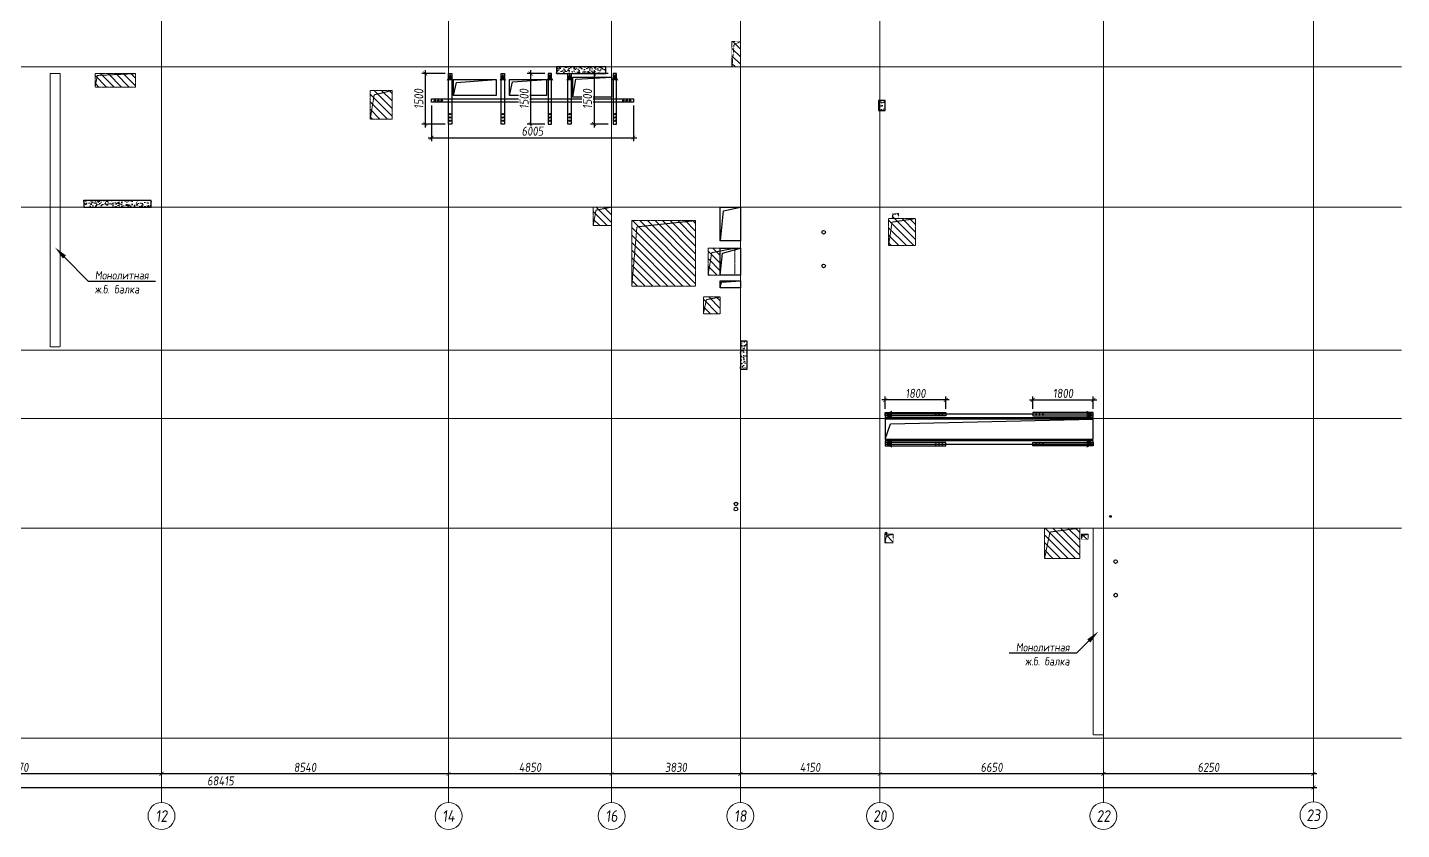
# Model space of a CAD drawing. Header units: millimetres. Extents: x -233751 to 529254, y -907864 to 285890.
# Drawn here: x 359713 to 400588, y -147506 to -123663 of the extents above; entities that cross this region are included whole.
import ezdxf
from ezdxf import colors
from ezdxf.entities.mleader import LeaderData, LeaderLine
from ezdxf.enums import TextEntityAlignment as Align
from ezdxf.math import Vec2, Vec3

# ---------------------------------------------------------------- set-up
doc = ezdxf.new("R2010")
doc.units = ezdxf.units.MM
doc.linetypes.add('ADSK_Штриховая_ш2 п1', pattern=[3, 2, -1])
doc.linetypes.add('осевая', pattern=[2, 1.25, -0.25, 0.25, -0.25])
doc.layers.get('0').update_dxf_attribs({"lineweight": 30})
doc.layers.get('Defpoints').update_dxf_attribs({"lineweight": 0})
doc.layers.add('АР_Закладка сущ.проема', color=7, linetype='Continuous', lineweight=30, true_color=0xc70000)
for name, color, linetype, lineweight in [('АР_Перегородки газоблок_Штрих', 165, 'Continuous', 5), ('КР_БалкиЖБ', 7, 'ADSK_Штриховая_ш2 п1', 5), ('КР_Металл', 3, 'Continuous', 30), ('КР_Новые отверстия', 5, 'Continuous', 30), ('КР_Оси', 7, 'Continuous', 5), ('КР_Размеры усиление', 1, 'Continuous', 5), ('КР_Сущ отверстия', 6, 'Continuous', 15), ('КР_Тонкая', 250, 'Continuous', 0)]:
    doc.layers.add(name, color=color, linetype=linetype, lineweight=lineweight)
doc.styles.add('ISOCPEUR', font='isocpeur.ttf', dxfattribs={"width": 0.85, "oblique": 7})
doc.dimstyles.new('R_100', dxfattribs={"dimtxt": 270, "dimasz": 120, "dimexe": 100, "dimexo": 100, "dimgap": 60, "dimtad": 1, "dimdec": 0, "dimrnd": 5, "dimzin": 0, "dimdsep": 46, "dimtxsty": 'ISOCPEUR', "dimblk": 'ARCHTICK', "dimcen": 0, "dimdle": 100, "dimclrd": 256, "dimclre": 256, "dimclrt": 256, "dimadec": 0, "dimazin": 0, "dimtfac": 2, "dimtdec": 0, "dimtmove": 0, "dimatfit": 3, "dimfxl": 1, "dimtvp": 3, "dimtfill": 1, "dimtolj": 1, "dimtzin": 0, "dimarcsym": 0})
pattern_1 = [(50, (4e-07, -200000), (215.178055, -18.82564), [22.5, -247.5]), (355, (4e-07, -200000), (-41.6254, 225.65764), [18, -198]), (100.451444, (17.93, -200001.57), (173.55265, 206.832), [19.12206, -210.34263]), (46.1842, (4e-07, -199940), (320.1724, -49.65578), [33.75, -371.25]), (96.63564, (26.68, -199944.14), (280.39858, 292.23558), [28.6831, -315.51413]), (351.18416, (4e-07, -199940), (280.39858, 292.23558), [27, -297]), (21, (30, -199955), (179.072116, -120.78567), [22.5, -247.5]), (326, (30, -199955), (72.9946, 217.54501), [18, -198]), (71.451445, (44.92, -199965.07), (252.06671, 96.75935), [19.12206, -210.34263]), (37.5, (4e-07, -200000), (3.647957, 99.868156), [0, -195.6, 0, -201, 0, -198.75]), (7.5, (4e-07, -200000), (78.92086, 118.323514), [0, -114.6, 0, -191.1, 0, -75.75]), (327.5, (-66.9, -200000), (160.146731, -6.766462), [0, -75, 0, -234, 0, -310.5]), (317.5, (-96.9, -200000), (174.95585, 30.031495), [0, -97.5, 0, -155.4, 0, -220.5])]

# ---------------------------------------------------------------- blocks, each defined once
blk = doc.blocks.new('*U1898')
at = {"color": 0, "linetype": 'ByBlock', "lineweight": -2, "ltscale": 10}
blk.add_line((0, 0), (-74924, 0), dxfattribs=at)
blk = doc.blocks.new('*U1899')
at = {"color": 0, "linetype": 'ByBlock', "lineweight": -2, "ltscale": 10}
blk.add_line((0, 0), (-74924, 0), dxfattribs=at)
blk = doc.blocks.new('*U1900')
at = {"color": 0, "linetype": 'ByBlock', "lineweight": -2, "ltscale": 10}
blk.add_line((0, 0), (-74924, 0), dxfattribs=at)
blk = doc.blocks.new('*U1901')
at = {"color": 0, "linetype": 'ByBlock', "lineweight": -2, "ltscale": 10}
blk.add_line((0, 0), (-74924, 0), dxfattribs=at)
blk = doc.blocks.new('*U1902')
at = {"color": 0, "linetype": 'ByBlock', "lineweight": -2, "ltscale": 10}
blk.add_line((0, 0), (-74924, 0), dxfattribs=at)
blk = doc.blocks.new('*U1908')
at = {"color": 0, "linetype": 'ByBlock', "lineweight": -2, "ltscale": 10}
blk.add_line((0, 0), (-74924, 0), dxfattribs=at)
blk = doc.blocks.new('*U1915')
at = {"color": 0, "linetype": 'ByBlock', "lineweight": -2, "ltscale": 10}
blk.add_line((0, 0), (0, -34307), dxfattribs=at)
at = {"color": 0, "linetype": 'Continuous', "lineweight": -2}
blk.add_line((0, -34307), (0, -34407), dxfattribs=at)
blk.add_circle((0, -34807), 400, dxfattribs=at)
at = {"color": 0, "linetype": 'Continuous', "lineweight": -2, "style": 'ISOCPEUR', "oblique": 7, "width": 0.856383}
blk.add_text('12', height=347.4, dxfattribs=at).set_placement((0, -34807), align=Align.MIDDLE_CENTER)
blk = doc.blocks.new('*U1916')
at = {"color": 0, "linetype": 'ByBlock', "lineweight": -2, "ltscale": 10}
blk.add_line((0, 0), (0, -34307), dxfattribs=at)
at = {"color": 0, "linetype": 'Continuous', "lineweight": -2}
blk.add_line((0, -34307), (0, -34407), dxfattribs=at)
blk.add_circle((0, -34807), 400, dxfattribs=at)
at = {"color": 0, "linetype": 'Continuous', "lineweight": -2, "style": 'ISOCPEUR', "oblique": 7, "width": 0.856383}
blk.add_text('14', height=347.4, dxfattribs=at).set_placement((0, -34807), align=Align.MIDDLE_CENTER)
blk = doc.blocks.new('*U1917')
at = {"color": 0, "linetype": 'ByBlock', "lineweight": -2, "ltscale": 10}
blk.add_line((0, 0), (0, -34307), dxfattribs=at)
at = {"color": 0, "linetype": 'Continuous', "lineweight": -2}
blk.add_line((0, -34307), (0, -34407), dxfattribs=at)
blk.add_circle((0, -34807), 400, dxfattribs=at)
at = {"color": 0, "linetype": 'Continuous', "lineweight": -2, "style": 'ISOCPEUR', "oblique": 7, "width": 0.856383}
blk.add_text('16', height=347.4, dxfattribs=at).set_placement((0, -34807), align=Align.MIDDLE_CENTER)
blk = doc.blocks.new('*U1918')
at = {"color": 0, "linetype": 'ByBlock', "lineweight": -2, "ltscale": 10}
blk.add_line((0, 0), (0, -34307), dxfattribs=at)
at = {"color": 0, "linetype": 'Continuous', "lineweight": -2}
blk.add_line((0, -34307), (0, -34407), dxfattribs=at)
blk.add_circle((0, -34807), 400, dxfattribs=at)
at = {"color": 0, "linetype": 'Continuous', "lineweight": -2, "style": 'ISOCPEUR', "oblique": 7, "width": 0.856383}
blk.add_text('18', height=347.4, dxfattribs=at).set_placement((0, -34807), align=Align.MIDDLE_CENTER)
blk = doc.blocks.new('*U1919')
at = {"color": 0, "linetype": 'ByBlock', "lineweight": -2, "ltscale": 10}
blk.add_line((0, 0), (0, -34307), dxfattribs=at)
at = {"color": 0, "linetype": 'Continuous', "lineweight": -2}
blk.add_line((0, -34307), (0, -34407), dxfattribs=at)
blk.add_circle((0, -34807), 400, dxfattribs=at)
at = {"color": 0, "linetype": 'Continuous', "lineweight": -2, "style": 'ISOCPEUR', "oblique": 7, "width": 0.856383}
blk.add_text('20', height=347.4, dxfattribs=at).set_placement((0, -34807), align=Align.MIDDLE_CENTER)
blk = doc.blocks.new('*U1920')
at = {"color": 0, "linetype": 'ByBlock', "lineweight": -2, "ltscale": 10}
blk.add_line((0, 0), (0, -34307), dxfattribs=at)
at = {"color": 0, "linetype": 'Continuous', "lineweight": -2}
blk.add_line((0, -34307), (0, -34407), dxfattribs=at)
blk.add_circle((0, -34807), 400, dxfattribs=at)
at = {"color": 0, "linetype": 'Continuous', "lineweight": -2, "style": 'ISOCPEUR', "oblique": 7, "width": 0.856383}
blk.add_text('22', height=347.4, dxfattribs=at).set_placement((0, -34807), align=Align.MIDDLE_CENTER)
blk = doc.blocks.new('*U1921')
at = {"color": 0, "linetype": 'ByBlock', "lineweight": -2, "ltscale": 10}
blk.add_line((0, 0), (0, -34307), dxfattribs=at)
at = {"color": 0, "linetype": 'Continuous', "lineweight": -2}
blk.add_line((0, -34307), (0, -34407), dxfattribs=at)
blk.add_circle((0, -34807), 400, dxfattribs=at)
at = {"color": 0, "linetype": 'Continuous', "lineweight": -2, "style": 'ISOCPEUR', "oblique": 7, "width": 0.856383}
blk.add_text('23', height=347.4, dxfattribs=at).set_placement((0, -34807), align=Align.MIDDLE_CENTER)
blk = doc.blocks.new('_ArchTick')
at = {"color": 0, "linetype": 'ByBlock', "const_width": 0.15}
blk.add_lwpolyline([(-0.5, -0.5), (0.5, 0.5)], dxfattribs=at)
blk = doc.blocks.new('*D190')
at = {"layer": 'Defpoints', "color": 0, "transparency": 16777216}
for p in [(329555, -146255), (397970, -146255), (397970, -146255)]:
    blk.add_point(p, dxfattribs=at)
at = {"layer": 'КР_Оси', "lineweight": -2, "transparency": 16777216}
blk.add_line((329455, -146255), (398070, -146255), dxfattribs=at)
at = {"layer": 'КР_Оси', "lineweight": -2, "transparency": 16777216, "xscale": 120, "yscale": 120, "zscale": 120, "rotation": 180}
blk.add_blockref('_ArchTick', (329555, -146255), dxfattribs=at)
at = {"layer": 'КР_Оси', "lineweight": -2, "transparency": 16777216, "xscale": 120, "yscale": 120, "zscale": 120}
blk.add_blockref('_ArchTick', (397970, -146255), dxfattribs=at)
at = {"layer": 'КР_Оси', "transparency": 16777216, "insert": (365456, -146060), "char_height": 270, "attachment_point": 5, "style": 'ISOCPEUR', "bg_fill": 3, "box_fill_scale": 1.1, "bg_fill_color": 256, "bg_fill_true_color": 13158600, "bg_fill_transparency": 0}
blk.add_mtext('\\A1;68415', dxfattribs=at)
blk = doc.blocks.new('*D191')
at = {"layer": 'Defpoints', "color": 0, "transparency": 16777216}
for p in [(391720, -145853), (391720, -145853), (397970, -145853)]:
    blk.add_point(p, dxfattribs=at)
at = {"layer": 'КР_Оси', "lineweight": -2, "transparency": 16777216}
blk.add_line((398070, -145853), (391620, -145853), dxfattribs=at)
at = {"layer": 'КР_Оси', "lineweight": -2, "transparency": 16777216, "xscale": 120, "yscale": 120, "zscale": 120, "rotation": 180}
blk.add_blockref('_ArchTick', (391720, -145853), dxfattribs=at)
at = {"layer": 'КР_Оси', "lineweight": -2, "transparency": 16777216, "xscale": 120, "yscale": 120, "zscale": 120}
blk.add_blockref('_ArchTick', (397970, -145853), dxfattribs=at)
at = {"layer": 'КР_Оси', "transparency": 16777216, "insert": (394845, -145658), "char_height": 270, "attachment_point": 5, "style": 'ISOCPEUR', "bg_fill": 3, "box_fill_scale": 1.1, "bg_fill_color": 256, "bg_fill_true_color": 13158600, "bg_fill_transparency": 0}
blk.add_mtext('\\A1;6250', dxfattribs=at)
blk = doc.blocks.new('*D196')
at = {"layer": 'Defpoints', "color": 0, "transparency": 16777216}
for p in [(385070, -145853), (385070, -145853), (391720, -145853)]:
    blk.add_point(p, dxfattribs=at)
at = {"layer": 'КР_Оси', "lineweight": -2, "transparency": 16777216}
blk.add_line((391820, -145853), (384970, -145853), dxfattribs=at)
at = {"layer": 'КР_Оси', "lineweight": -2, "transparency": 16777216, "xscale": 120, "yscale": 120, "zscale": 120, "rotation": 180}
blk.add_blockref('_ArchTick', (385070, -145853), dxfattribs=at)
at = {"layer": 'КР_Оси', "lineweight": -2, "transparency": 16777216, "xscale": 120, "yscale": 120, "zscale": 120}
blk.add_blockref('_ArchTick', (391720, -145853), dxfattribs=at)
at = {"layer": 'КР_Оси', "transparency": 16777216, "insert": (388395, -145658), "char_height": 270, "attachment_point": 5, "style": 'ISOCPEUR', "bg_fill": 3, "box_fill_scale": 1.1, "bg_fill_color": 256, "bg_fill_true_color": 13158600, "bg_fill_transparency": 0}
blk.add_mtext('\\A1;6650', dxfattribs=at)
blk = doc.blocks.new('*D197')
at = {"layer": 'Defpoints', "color": 0, "transparency": 16777216}
for p in [(380920, -145853), (380920, -145853), (385070, -145853)]:
    blk.add_point(p, dxfattribs=at)
at = {"layer": 'КР_Оси', "lineweight": -2, "transparency": 16777216}
blk.add_line((385170, -145853), (380820, -145853), dxfattribs=at)
at = {"layer": 'КР_Оси', "lineweight": -2, "transparency": 16777216, "xscale": 120, "yscale": 120, "zscale": 120, "rotation": 180}
blk.add_blockref('_ArchTick', (380920, -145853), dxfattribs=at)
at = {"layer": 'КР_Оси', "lineweight": -2, "transparency": 16777216, "xscale": 120, "yscale": 120, "zscale": 120}
blk.add_blockref('_ArchTick', (385070, -145853), dxfattribs=at)
at = {"layer": 'КР_Оси', "transparency": 16777216, "insert": (382995, -145658), "char_height": 270, "attachment_point": 5, "style": 'ISOCPEUR', "bg_fill": 3, "box_fill_scale": 1.1, "bg_fill_color": 256, "bg_fill_true_color": 13158600, "bg_fill_transparency": 0}
blk.add_mtext('\\A1;4150', dxfattribs=at)
blk = doc.blocks.new('*D198')
at = {"layer": 'Defpoints', "color": 0, "transparency": 16777216}
for p in [(377090, -145853), (377090, -145853), (380920, -145853)]:
    blk.add_point(p, dxfattribs=at)
at = {"layer": 'КР_Оси', "lineweight": -2, "transparency": 16777216}
blk.add_line((381020, -145853), (376990, -145853), dxfattribs=at)
at = {"layer": 'КР_Оси', "lineweight": -2, "transparency": 16777216, "xscale": 120, "yscale": 120, "zscale": 120, "rotation": 180}
blk.add_blockref('_ArchTick', (377090, -145853), dxfattribs=at)
at = {"layer": 'КР_Оси', "lineweight": -2, "transparency": 16777216, "xscale": 120, "yscale": 120, "zscale": 120}
blk.add_blockref('_ArchTick', (380920, -145853), dxfattribs=at)
at = {"layer": 'КР_Оси', "transparency": 16777216, "insert": (379005, -145658), "char_height": 270, "attachment_point": 5, "style": 'ISOCPEUR', "bg_fill": 3, "box_fill_scale": 1.1, "bg_fill_color": 256, "bg_fill_true_color": 13158600, "bg_fill_transparency": 0}
blk.add_mtext('\\A1;3830', dxfattribs=at)
blk = doc.blocks.new('*D199')
at = {"layer": 'Defpoints', "color": 0, "transparency": 16777216}
for p in [(372240, -145853), (372240, -145853), (377090, -145853)]:
    blk.add_point(p, dxfattribs=at)
at = {"layer": 'КР_Оси', "lineweight": -2, "transparency": 16777216}
blk.add_line((377190, -145853), (372140, -145853), dxfattribs=at)
at = {"layer": 'КР_Оси', "lineweight": -2, "transparency": 16777216, "xscale": 120, "yscale": 120, "zscale": 120, "rotation": 180}
blk.add_blockref('_ArchTick', (372240, -145853), dxfattribs=at)
at = {"layer": 'КР_Оси', "lineweight": -2, "transparency": 16777216, "xscale": 120, "yscale": 120, "zscale": 120}
blk.add_blockref('_ArchTick', (377090, -145853), dxfattribs=at)
at = {"layer": 'КР_Оси', "transparency": 16777216, "insert": (374665, -145658), "char_height": 270, "attachment_point": 5, "style": 'ISOCPEUR', "bg_fill": 3, "box_fill_scale": 1.1, "bg_fill_color": 256, "bg_fill_true_color": 13158600, "bg_fill_transparency": 0}
blk.add_mtext('\\A1;4850', dxfattribs=at)
blk = doc.blocks.new('*D200')
at = {"layer": 'Defpoints', "color": 0, "transparency": 16777216}
for p in [(363700, -145853), (363700, -145853), (372240, -145853)]:
    blk.add_point(p, dxfattribs=at)
at = {"layer": 'КР_Оси', "lineweight": -2, "transparency": 16777216}
blk.add_line((372340, -145853), (363600, -145853), dxfattribs=at)
at = {"layer": 'КР_Оси', "lineweight": -2, "transparency": 16777216, "xscale": 120, "yscale": 120, "zscale": 120, "rotation": 180}
blk.add_blockref('_ArchTick', (363700, -145853), dxfattribs=at)
at = {"layer": 'КР_Оси', "lineweight": -2, "transparency": 16777216, "xscale": 120, "yscale": 120, "zscale": 120}
blk.add_blockref('_ArchTick', (372240, -145853), dxfattribs=at)
at = {"layer": 'КР_Оси', "transparency": 16777216, "insert": (367970, -145658), "char_height": 270, "attachment_point": 5, "style": 'ISOCPEUR', "bg_fill": 3, "box_fill_scale": 1.1, "bg_fill_color": 256, "bg_fill_true_color": 13158600, "bg_fill_transparency": 0}
blk.add_mtext('\\A1;8540', dxfattribs=at)
blk = doc.blocks.new('*D201')
at = {"layer": 'Defpoints', "color": 0, "transparency": 16777216}
for p in [(355130, -145853), (355130, -145853), (363700, -145853)]:
    blk.add_point(p, dxfattribs=at)
at = {"layer": 'КР_Оси', "lineweight": -2, "transparency": 16777216}
blk.add_line((363800, -145853), (355030, -145853), dxfattribs=at)
at = {"layer": 'КР_Оси', "lineweight": -2, "transparency": 16777216, "xscale": 120, "yscale": 120, "zscale": 120, "rotation": 180}
blk.add_blockref('_ArchTick', (355130, -145853), dxfattribs=at)
at = {"layer": 'КР_Оси', "lineweight": -2, "transparency": 16777216, "xscale": 120, "yscale": 120, "zscale": 120}
blk.add_blockref('_ArchTick', (363700, -145853), dxfattribs=at)
at = {"layer": 'КР_Оси', "transparency": 16777216, "insert": (359415, -145658), "char_height": 270, "attachment_point": 5, "style": 'ISOCPEUR', "bg_fill": 3, "box_fill_scale": 1.1, "bg_fill_color": 256, "bg_fill_true_color": 13158600, "bg_fill_transparency": 0}
blk.add_mtext('\\A1;8570', dxfattribs=at)
blk = doc.blocks.new('*D235')
at = {"layer": 'Defpoints', "color": 0, "transparency": 16777216}
for p in [(372235, -125034), (371548, -126535), (372235, -126535)]:
    blk.add_point(p, dxfattribs=at)
at = {"layer": 'КР_Размеры усиление', "color": 3, "lineweight": -2, "transparency": 16777216}
for p, q in [((372135, -125034), (371448, -125034)), ((371548, -124934), (371548, -126635)), ((372135, -126535), (371448, -126535))]:
    blk.add_line(p, q, dxfattribs=at)
at = {"layer": 'КР_Размеры усиление', "color": 3, "lineweight": -2, "transparency": 16777216, "xscale": 120, "yscale": 120, "zscale": 120}
for p, rotation in [((371548, -125034), 90), ((371548, -126535), 270)]:
    blk.add_blockref('_ArchTick', p, dxfattribs=dict(at, rotation=rotation))
at = {"layer": 'КР_Размеры усиление', "color": 3, "transparency": 16777216, "insert": (371353, -125785), "char_height": 270, "attachment_point": 5, "rotation": 90, "style": 'ISOCPEUR', "bg_fill": 3, "box_fill_scale": 1.1, "bg_fill_color": 256, "bg_fill_true_color": 13158600, "bg_fill_transparency": 0}
blk.add_mtext('\\A1;1500', dxfattribs=at)
blk = doc.blocks.new('*D236')
at = {"layer": 'Defpoints', "color": 0, "transparency": 16777216}
for p in [(375205, -125034), (374681, -126535), (375205, -126535)]:
    blk.add_point(p, dxfattribs=at)
at = {"layer": 'КР_Размеры усиление', "color": 3, "lineweight": -2, "transparency": 16777216}
for p, q in [((375105, -125034), (374581, -125034)), ((374681, -124934), (374681, -126635)), ((375105, -126535), (374581, -126535))]:
    blk.add_line(p, q, dxfattribs=at)
at = {"layer": 'КР_Размеры усиление', "color": 3, "lineweight": -2, "transparency": 16777216, "xscale": 120, "yscale": 120, "zscale": 120}
for p, rotation in [((374681, -125034), 90), ((374681, -126535), 270)]:
    blk.add_blockref('_ArchTick', p, dxfattribs=dict(at, rotation=rotation))
at = {"layer": 'КР_Размеры усиление', "color": 3, "transparency": 16777216, "insert": (374486, -125785), "char_height": 270, "attachment_point": 5, "rotation": 90, "style": 'ISOCPEUR', "bg_fill": 3, "box_fill_scale": 1.1, "bg_fill_color": 256, "bg_fill_true_color": 13158600, "bg_fill_transparency": 0}
blk.add_mtext('\\A1;1500', dxfattribs=at)
blk = doc.blocks.new('*D237')
at = {"layer": 'Defpoints', "color": 0, "transparency": 16777216}
for p in [(377090, -125034), (376566, -126535), (377090, -126535)]:
    blk.add_point(p, dxfattribs=at)
at = {"layer": 'КР_Размеры усиление', "color": 3, "lineweight": -2, "transparency": 16777216}
for p, q in [((376990, -125034), (376466, -125034)), ((376566, -124934), (376566, -126635)), ((376990, -126535), (376466, -126535))]:
    blk.add_line(p, q, dxfattribs=at)
at = {"layer": 'КР_Размеры усиление', "color": 3, "lineweight": -2, "transparency": 16777216, "xscale": 120, "yscale": 120, "zscale": 120}
for p, rotation in [((376566, -125034), 90), ((376566, -126535), 270)]:
    blk.add_blockref('_ArchTick', p, dxfattribs=dict(at, rotation=rotation))
at = {"layer": 'КР_Размеры усиление', "color": 3, "transparency": 16777216, "insert": (376371, -125785), "char_height": 270, "attachment_point": 5, "rotation": 90, "style": 'ISOCPEUR', "bg_fill": 3, "box_fill_scale": 1.1, "bg_fill_color": 256, "bg_fill_true_color": 13158600, "bg_fill_transparency": 0}
blk.add_mtext('\\A1;1500', dxfattribs=at)
blk = doc.blocks.new('*D240')
at = {"layer": 'Defpoints', "color": 0, "transparency": 16777216}
for p in [(385230, -134735), (385230, -135104), (387031, -135104)]:
    blk.add_point(p, dxfattribs=at)
at = {"layer": 'КР_Размеры усиление', "color": 3, "lineweight": -2, "transparency": 16777216}
for p, q in [((387131, -134735), (385130, -134735)), ((385230, -135004), (385230, -134635)), ((387031, -135004), (387031, -134635))]:
    blk.add_line(p, q, dxfattribs=at)
at = {"layer": 'КР_Размеры усиление', "color": 3, "lineweight": -2, "transparency": 16777216, "xscale": 120, "yscale": 120, "zscale": 120, "rotation": 180}
blk.add_blockref('_ArchTick', (385230, -134735), dxfattribs=at)
at = {"layer": 'КР_Размеры усиление', "color": 3, "lineweight": -2, "transparency": 16777216, "xscale": 120, "yscale": 120, "zscale": 120}
blk.add_blockref('_ArchTick', (387031, -134735), dxfattribs=at)
at = {"layer": 'КР_Размеры усиление', "color": 3, "transparency": 16777216, "insert": (386130, -134540), "char_height": 270, "attachment_point": 5, "style": 'ISOCPEUR', "bg_fill": 3, "box_fill_scale": 1.1, "bg_fill_color": 256, "bg_fill_true_color": 13158600, "bg_fill_transparency": 0}
blk.add_mtext('\\A1;1800', dxfattribs=at)
blk = doc.blocks.new('*D241')
at = {"layer": 'Defpoints', "color": 0, "transparency": 16777216}
for p in [(391420, -134735), (389619, -135104), (391420, -135104)]:
    blk.add_point(p, dxfattribs=at)
at = {"layer": 'КР_Размеры усиление', "color": 3, "lineweight": -2, "transparency": 16777216}
for p, q in [((389519, -134735), (391520, -134735)), ((389619, -135004), (389619, -134635)), ((391420, -135004), (391420, -134635))]:
    blk.add_line(p, q, dxfattribs=at)
at = {"layer": 'КР_Размеры усиление', "color": 3, "lineweight": -2, "transparency": 16777216, "xscale": 120, "yscale": 120, "zscale": 120, "rotation": 180}
blk.add_blockref('_ArchTick', (389619, -134735), dxfattribs=at)
at = {"layer": 'КР_Размеры усиление', "color": 3, "lineweight": -2, "transparency": 16777216, "xscale": 120, "yscale": 120, "zscale": 120}
blk.add_blockref('_ArchTick', (391420, -134735), dxfattribs=at)
at = {"layer": 'КР_Размеры усиление', "color": 3, "transparency": 16777216, "insert": (390519, -134540), "char_height": 270, "attachment_point": 5, "style": 'ISOCPEUR', "bg_fill": 3, "box_fill_scale": 1.1, "bg_fill_color": 256, "bg_fill_true_color": 13158600, "bg_fill_transparency": 0}
blk.add_mtext('\\A1;1800', dxfattribs=at)
blk = doc.blocks.new('*D276')
at = {"layer": 'Defpoints', "color": 0, "transparency": 16777216}
for p in [(371735, -125885), (377740, -125885), (377740, -126940)]:
    blk.add_point(p, dxfattribs=at)
at = {"layer": 'КР_Размеры усиление', "color": 1, "lineweight": -2, "transparency": 16777216}
for p, q in [((371735, -125985), (371735, -127040)), ((377740, -125985), (377740, -127040)), ((371635, -126940), (377840, -126940))]:
    blk.add_line(p, q, dxfattribs=at)
at = {"layer": 'КР_Размеры усиление', "color": 1, "lineweight": -2, "transparency": 16777216, "xscale": 120, "yscale": 120, "zscale": 120, "rotation": 180}
blk.add_blockref('_ArchTick', (371735, -126940), dxfattribs=at)
at = {"layer": 'КР_Размеры усиление', "color": 1, "lineweight": -2, "transparency": 16777216, "xscale": 120, "yscale": 120, "zscale": 120}
blk.add_blockref('_ArchTick', (377740, -126940), dxfattribs=at)
at = {"layer": 'КР_Размеры усиление', "color": 1, "transparency": 16777216, "insert": (374737, -126745), "char_height": 270, "attachment_point": 5, "style": 'ISOCPEUR', "bg_fill": 3, "box_fill_scale": 1.1, "bg_fill_color": 256, "bg_fill_true_color": 13158600, "bg_fill_transparency": 0}
blk.add_mtext('\\A1;6005', dxfattribs=at)

msp = doc.modelspace()

# ---------------------------------------------------------------- hatches: boundary and pattern name
at = {"layer": 'АР_Перегородки газоблок_Штрих', "ltscale": 100}
h = msp.add_hatch(dxfattribs=at)
h.set_pattern_fill('AR-CONC', color=256, scale=30)
h.set_pattern_definition(pattern_1)
h.paths.add_polyline_path([(375450.2, -124834.3), (375450.2, -125034.3), (376920, -125034.3), (376920, -124834.3)])
h = msp.add_hatch(dxfattribs=at)
h.set_pattern_fill('AR-CONC', color=256, scale=30)
h.set_pattern_definition(pattern_1)
h.paths.add_polyline_path([(385029.6, -125834.8), (385029.6, -126134.6), (385229.6, -126134.6), (385229.6, -125834.8)])
h = msp.add_hatch(dxfattribs=at)
h.set_pattern_fill('AR-CONC', color=256, scale=30)
h.set_pattern_definition(pattern_1)
h.paths.add_polyline_path([(361391.6, -128804.3), (361391.6, -129004.3), (363391.6, -129004.3), (363391.6, -128804.3)])
h = msp.add_hatch(dxfattribs=at)
h.set_pattern_fill('AR-CONC', color=256, scale=30)
h.set_pattern_definition(pattern_1)
h.paths.add_polyline_path([(380919.6, -132989.3), (380919.6, -133819.3), (381119.6, -133819.3), (381119.6, -132989.3)])
at = {"layer": 'КР_Металл', "lineweight": 5}
h = msp.add_hatch(color=6, dxfattribs=at)
h.dxf.hatch_style = 1
h.paths.add_polyline_path([(372284.6, -125034.3), (372384.6, -125234.3), (372184.6, -125234.3)])
h = msp.add_hatch(color=6, dxfattribs=at)
h.dxf.hatch_style = 1
h.paths.add_polyline_path([(373854.6, -125034.3), (373954.6, -125234.3), (373754.6, -125234.3)])
h = msp.add_hatch(color=6, dxfattribs=at)
h.dxf.hatch_style = 1
h.paths.add_polyline_path([(375254.6, -125034.3), (375354.6, -125234.3), (375154.6, -125234.3)])
h = msp.add_hatch(color=6, dxfattribs=at)
h.dxf.hatch_style = 1
h.paths.add_polyline_path([(375839.6, -125034.3), (375939.6, -125234.3), (375739.6, -125234.3)])
h = msp.add_hatch(color=6, dxfattribs=at)
h.dxf.hatch_style = 1
h.paths.add_polyline_path([(377189.6, -125034.3), (377289.6, -125234.3), (377089.6, -125234.3)])
h = msp.add_hatch(color=6, dxfattribs=at)
h.dxf.hatch_style = 1
h.paths.add_polyline_path([(385229.6, -135154.3), (385429.6, -135054.3), (385429.6, -135254.3)])
h = msp.add_hatch(color=6, dxfattribs=at)
h.dxf.hatch_style = 1
h.paths.add_polyline_path([(385229.6, -135204.3), (385429.6, -135104.3), (385429.6, -135304.3)])
h = msp.add_hatch(color=6, dxfattribs=at)
h.dxf.hatch_style = 1
h.paths.add_polyline_path([(391419.6, -135154.3), (391219.6, -135054.3), (391219.6, -135254.3)])
h = msp.add_hatch(color=6, dxfattribs=at)
h.dxf.hatch_style = 1
h.paths.add_polyline_path([(391419.6, -135204.3), (391219.6, -135104.3), (391219.6, -135304.3)])
h = msp.add_hatch(color=6, dxfattribs=at)
h.dxf.hatch_style = 1
h.paths.add_polyline_path([(385229.6, -136004.3), (385429.6, -135904.3), (385429.6, -136104.3)])
h = msp.add_hatch(color=6, dxfattribs=at)
h.dxf.hatch_style = 1
h.paths.add_polyline_path([(385229.6, -136054.3), (385429.6, -135954.3), (385429.6, -136154.3)])
h = msp.add_hatch(color=6, dxfattribs=at)
h.dxf.hatch_style = 1
h.paths.add_polyline_path([(391419.6, -136004.3), (391219.6, -135904.3), (391219.6, -136104.3)])
h = msp.add_hatch(color=6, dxfattribs=at)
h.dxf.hatch_style = 1
h.paths.add_polyline_path([(391419.6, -136054.3), (391219.6, -135954.3), (391219.6, -136154.3)])
at = {"layer": 'КР_Сущ отверстия'}
h = msp.add_hatch(dxfattribs=at)
h.set_pattern_fill('ANSI31', scale=50, angle=90, style=0)
h.paths.add_polyline_path([(380919.6, -124084.3), (380669.6, -124084.3), (380669.6, -124834.3), (380919.6, -124834.3)])
h = msp.add_hatch(dxfattribs=at)
h.set_pattern_fill('ANSI31', scale=50, angle=90, style=0)
h.paths.add_polyline_path([(362924.6, -125434.3), (362924.6, -125034.3), (361724.6, -125034.3), (361724.6, -125434.3)])
h = msp.add_hatch(dxfattribs=at)
h.set_pattern_fill('ANSI31', scale=50, angle=90, style=0)
h.paths.add_polyline_path([(370559.6, -125534.3), (369909.6, -125534.3), (369909.6, -126384.3), (370559.6, -126384.3)])
h = msp.add_hatch(dxfattribs=at)
h.set_pattern_fill('ANSI31', scale=50, angle=90, style=0)
h.paths.add_polyline_path([(377089.6, -129004.3), (376539.6, -129004.3), (376539.6, -129554.3), (377089.6, -129554.3)])
h = msp.add_hatch(dxfattribs=at)
h.set_pattern_fill('ANSI31', scale=50, angle=90, style=0)
h.paths.add_polyline_path([(377689.6, -129404.3), (377689.6, -131354.3), (379589.6, -131354.3), (379589.6, -129404.3)])
h = msp.add_hatch(dxfattribs=at)
h.set_pattern_fill('ANSI31', scale=50, angle=90, style=0)
h.paths.add_polyline_path([(385329.6, -130144.3), (386129.6, -130144.3), (386129.6, -129344.3), (385329.6, -129344.3)])
h = msp.add_hatch(dxfattribs=at)
h.set_pattern_fill('ANSI31', scale=50, angle=90, style=0)
h.paths.add_polyline_path([(385634.6, -129194.3), (385434.6, -129194.3), (385434.6, -129344.3), (385634.6, -129344.3)])
h = msp.add_hatch(dxfattribs=at)
h.set_pattern_fill('ANSI31', scale=50, angle=90)
h.paths.add_polyline_path([(380319.5, -130224.3), (379959.6, -130224.3), (379959.6, -131024.3), (380319.5, -131024.3)])
h = msp.add_hatch(dxfattribs=at)
h.set_pattern_fill('ANSI31', scale=50, angle=90)
h.paths.add_polyline_path([(380319.5, -130224.3), (379959.6, -130224.3), (379959.6, -131024.3), (380069.1, -130356.1), (380319.5, -130308.3)])
h.paths.add_polyline_path([(380319.5, -130308.3), (380069.1, -130356.1), (379959.6, -131024.3), (380319.5, -131024.3)], flags=17)
h = msp.add_hatch(dxfattribs=at)
h.set_pattern_fill('ANSI31', scale=50, angle=90, style=0)
h.paths.add_polyline_path([(379819.6, -132174.3), (380319.6, -132174.3), (380319.6, -131674.3), (379819.6, -131674.3)])
h = msp.add_hatch(dxfattribs=at)
h.set_pattern_fill('ANSI31', scale=50, angle=90, style=0)
h.paths.add_polyline_path([(391019.6, -139444.3), (391019.6, -138544.3), (389969.6, -138544.3), (389969.6, -139444.3)])
h = msp.add_hatch(dxfattribs=at)
h.set_pattern_fill('ANSI31', scale=50, angle=90, style=0)
h.paths.add_polyline_path([(385469.6, -138729.3), (385219.6, -138729.3), (385219.6, -138979.3), (385469.6, -138979.3)])
h = msp.add_hatch(dxfattribs=at)
h.set_pattern_fill('ANSI31', scale=50, angle=90, style=0)
h.paths.add_polyline_path([(391264.6, -138729.3), (391064.6, -138729.3), (391064.6, -138879.3), (391264.6, -138879.3)])

# ---------------------------------------------------------------- linework, layer by layer
at = {"layer": 'АР_Закладка сущ.проема', "ltscale": 100}
for points in [[(376920, -124834.3), (375450.2, -124834.3), (375450.2, -125034.3), (376920, -125034.3)], [(385229.6, -125834.8), (385029.6, -125834.8), (385029.6, -126134.6), (385229.6, -126134.6)], [(363391.6, -128804.3), (361391.6, -128804.3), (361391.6, -129004.3), (363391.6, -129004.3)], [(381119.6, -132989.3), (380919.6, -132989.3), (380919.6, -133819.3), (381119.6, -133819.3)]]:
    msp.add_lwpolyline(points, close=True, dxfattribs=at)
at = {"layer": 'КР_БалкиЖБ', "ltscale": 2}
for points in [[(360384.6, -133154.3), (360384.6, -125034.3), (360684.6, -125034.3), (360684.6, -133154.3)], [(391419.6, -144694.3), (391419.6, -138544.3), (391719.6, -138544.3), (391719.6, -144694.3)]]:
    msp.add_lwpolyline(points, close=True, dxfattribs=at)
at = {"layer": 'КР_Металл'}
for points in [[(372234.6, -125034.3), (372334.6, -125034.3), (372334.6, -126535.2), (372234.6, -126535.2)], [(373804.6, -125034.3), (373904.6, -125034.3), (373904.6, -126535.2), (373804.6, -126535.2)], [(375304.6, -125034.3), (375204.6, -125034.3), (375204.6, -126535.2), (375304.6, -126535.2)], [(375789.6, -125034.3), (375889.6, -125034.3), (375889.6, -126535.2), (375789.6, -126535.2)], [(377239.6, -125034.3), (377139.6, -125034.3), (377139.6, -126535.2), (377239.6, -126535.2)], [(387030.5, -135104.3), (387030.5, -135204.3), (385229.6, -135204.3), (385229.6, -135104.3)], [(389618.7, -135104.3), (389618.7, -135204.3), (391419.6, -135204.3), (391419.6, -135104.3)], [(387030.5, -136104.3), (387030.5, -136004.3), (385229.6, -136004.3), (385229.6, -136104.3)], [(389618.7, -136104.3), (389618.7, -136004.3), (391419.6, -136004.3), (391419.6, -136104.3)]]:
    msp.add_lwpolyline(points, close=True, dxfattribs=at)
at = {"layer": 'КР_Металл', "color": 1}
for points in [[(377739.6, -125784.9), (377739.6, -125884.9), (371734.6, -125884.9), (371734.6, -125784.9)], [(385229.6, -135154.3), (385229.6, -135254.3), (391419.6, -135254.3), (391419.6, -135154.3)], [(385229.6, -135954.3), (385229.6, -136054.3), (391419.6, -136054.3), (391419.6, -135954.3)]]:
    msp.add_lwpolyline(points, close=True, dxfattribs=at)
for centre in [(371834.6, -125834.9), (371934.6, -125834.9), (372034.6, -125834.9), (377439.6, -125834.9), (377539.6, -125834.9), (377639.6, -125834.9)]:
    msp.add_circle(centre, 20, dxfattribs=at)
at = {"layer": 'КР_Металл'}
for centre in [(372284.6, -126235.2), (373854.6, -126235.2), (375254.6, -126235.2), (375839.6, -126235.2), (377189.6, -126235.2), (372284.6, -126335.2), (372284.6, -126435.2), (373854.6, -126335.2), (373854.6, -126435.2), (375254.6, -126335.2), (375254.6, -126435.2), (375839.6, -126335.2), (375839.6, -126435.2), (377189.6, -126335.2), (377189.6, -126435.2), (386730.5, -135154.3), (386830.5, -135154.3), (386930.5, -135154.3), (389718.7, -135154.3), (389818.7, -135154.3), (389918.7, -135154.3), (386730.5, -136054.3), (386830.5, -136054.3), (386930.5, -136054.3), (389718.7, -136054.3), (389818.7, -136054.3), (389918.7, -136054.3)]:
    msp.add_circle(centre, 20, dxfattribs=at)
at = {"layer": 'КР_Новые отверстия'}
for points in [[(372384.6, -125209.9), (373654.6, -125209.9), (373654.6, -125684.9), (372384.6, -125684.9)], [(374054.6, -125209.9), (375154.6, -125209.9), (375154.6, -125684.9), (374054.6, -125684.9)], [(375939.6, -125134.9), (377089.6, -125134.9), (377089.6, -125734.9), (375939.6, -125734.9)], [(380319.5, -129004.3), (380919.6, -129004.3), (380919.6, -130004.3), (380319.5, -130004.3)], [(380319.5, -130224.3), (380919.6, -130224.3), (380919.6, -131024.3), (380319.5, -131024.3)], [(380319.5, -131196.5), (380919.6, -131196.5), (380919.6, -131398.1), (380319.5, -131398.1)], [(385229.6, -135904.3), (391419.6, -135904.3), (391419.6, -135304.3), (385229.6, -135304.3)]]:
    msp.add_lwpolyline(points, close=True, dxfattribs=at)
for points in [[(372384.6, -125684.9), (372470.9, -125295.5), (373654.6, -125209.9)], [(374054.6, -125684.9), (374138.7, -125280.4), (375154.6, -125209.9)], [(375939.6, -125734.9), (376024.9, -125203.4), (377089.6, -125134.9)], [(380325, -130004.3), (380416.2, -129111.5), (380919.6, -129004.3)], [(380319.5, -131024.3), (380384.1, -130375.1), (380919.6, -130224.3)], [(380319.5, -131398.1), (380359.9, -131234.5), (380919.6, -131196.5)], [(385229.6, -135904.3), (385388.4, -135447.2), (391419.6, -135304.3)]]:
    msp.add_lwpolyline(points, dxfattribs=at)
for centre, radius in [((383397.5, -129749.2), 55), ((383397.5, -130749.2), 55), ((380789.1, -137980.2), 55), ((380790.1, -137828.5), 55), ((391928, -138199), 25), ((385250.9, -138693.6), 25), ((392084.3, -139539.3), 55), ((392084.3, -140539.3), 55)]:
    msp.add_circle(centre, radius, dxfattribs=at)
at = {"layer": 'КР_Сущ отверстия', "linetype": 'ADSK_Штриховая_ш2 п1', "ltscale": 0.3}
for points in [[(380919.6, -124834.3), (380669.6, -124834.3), (380669.6, -124084.3), (380919.6, -124084.3)], [(385434.6, -129194.3), (385634.6, -129194.3), (385634.6, -129344.3), (385434.6, -129344.3)], [(385219.6, -138729.3), (385469.6, -138729.3), (385469.6, -138979.3), (385219.6, -138979.3)], [(391064.6, -138729.3), (391264.6, -138729.3), (391264.6, -138879.3), (391064.6, -138879.3)]]:
    msp.add_lwpolyline(points, close=True, dxfattribs=at)
for points in [[(380669.6, -124834.3), (380732.7, -124167.6), (380919.6, -124084.3)], [(385434.6, -129344.3), (385467.2, -129218.2), (385634.6, -129194.3)], [(385219.6, -138979.3), (385265.8, -138774.8), (385469.6, -138729.3)], [(391064.6, -138879.3), (391095.9, -138768.1), (391264.6, -138729.3)]]:
    msp.add_lwpolyline(points, dxfattribs=at)
at = {"layer": 'КР_Сущ отверстия', "linetype": 'ADSK_Штриховая_ш2 п1'}
for points in [[(361724.6, -125034.3), (362924.6, -125034.3), (362924.6, -125434.3), (361724.6, -125434.3)], [(369909.6, -125534.3), (370559.6, -125534.3), (370559.6, -126384.3), (369909.6, -126384.3)], [(377089.6, -129004.3), (376539.6, -129004.3), (376539.6, -129554.3), (377089.6, -129554.3)], [(377689.6, -129404.3), (379589.6, -129404.3), (379589.6, -131354.3), (377689.6, -131354.3)], [(385329.6, -129344.3), (386129.6, -129344.3), (386129.6, -130144.3), (385329.6, -130144.3)], [(379959.6, -130224.3), (380759.6, -130224.3), (380759.6, -131024.3), (379959.6, -131024.3)], [(379819.6, -131674.3), (380319.6, -131674.3), (380319.6, -132174.3), (379819.6, -132174.3)], [(391019.6, -138544.3), (389969.6, -138544.3), (389969.6, -139444.3), (391019.6, -139444.3)]]:
    msp.add_lwpolyline(points, close=True, dxfattribs=at)
for points in [[(361724.6, -125434.3), (361791.2, -125089.1), (362924.6, -125034.3)], [(369909.6, -126384.3), (370026, -125665.7), (370559.6, -125534.3)], [(376539.6, -129554.3), (376624.8, -129092.5), (377089.6, -129004.3)], [(377689.6, -131354.3), (377842, -129589.7), (379589.6, -129404.3)], [(385329.6, -130144.3), (385432.2, -129449.4), (386129.6, -129344.3)], [(379959.6, -131024.3), (380069.1, -130356.1), (380759.6, -130224.3)], [(379819.6, -132174.3), (379910.1, -131755.7), (380319.6, -131674.3)], [(389969.6, -139444.3), (390130.9, -138663.4), (391019.6, -138544.3)]]:
    msp.add_lwpolyline(points, dxfattribs=at)

# ---------------------------------------------------------------- block references
at = {"layer": 'КР_Оси', "linetype": 'осевая'}
for name, p in [('*U1915', (363699.6, -112298.1)), ('*U1916', (372239.6, -112298.1)), ('*U1917', (377089.6, -112298.1)), ('*U1918', (380919.6, -112298.1)), ('*U1919', (385069.6, -112298.1)), ('*U1920', (391719.6, -112298.1)), ('*U1921', (397969.6, -112273.1)), ('*U1902', (400588, -124834.3)), ('*U1901', (400588, -129004.3)), ('*U1900', (400588, -133254.3)), ('*U1899', (400588, -135284.3)), ('*U1898', (400588, -138544.3)), ('*U1908', (400588, -144794.3))]:
    msp.add_blockref(name, p, dxfattribs=at)

# ---------------------------------------------------------------- leaders
at = {"layer": 'КР_Тонкая'}
ml = msp.add_multileader_mtext('Standard', dxfattribs=at)
ml.set_content('Монолитная\\Pж.б. балка', color=256, style='ISOCPEUR')
ml.set_leader_properties()
ml.build(insert=Vec2(0, 0))
ml.multileader.update_dxf_attribs({"has_dogleg": 0, "text_left_attachment_type": 6, "text_right_attachment_type": 6, "arrow_head_size": 400, "scale": 100})
ctx = ml.context
ctx.base_point, ctx.scale, ctx.char_height, ctx.arrow_head_size, ctx.landing_gap_size, ctx.plane_origin = Vec3(361518.9, -131204.6), 100, 250, 400, 200, Vec3(360534.6, -130203.3)
ctx.left_attachment, ctx.right_attachment = 6, 6
notes = []
notes.append((ctx, [(0, (1, 1, 0), (360718.9, -131204.6), (1, 0), 800, [(0, [(360534.6, -130203.3)], 0, [])])]))
ctx.mtext.insert, ctx.mtext.flow_direction = Vec3(361718.9, -130904.6), 5
at = {"layer": 'КР_Тонкая', "lineweight": 5}
ml = msp.add_multileader_mtext('Standard', dxfattribs=at)
ml.set_content('Монолитная\\Pж.б. балка', color=256, style='ISOCPEUR')
ml.set_leader_properties()
ml.build(insert=Vec2(0, 0))
ml.multileader.update_dxf_attribs({"has_dogleg": 0, "text_left_attachment_type": 6, "text_right_attachment_type": 6, "arrow_head_size": 400, "scale": 100})
ctx = ml.context
ctx.base_point, ctx.scale, ctx.char_height, ctx.arrow_head_size, ctx.landing_gap_size, ctx.plane_origin = Vec3(388934.5, -142263.5), 100, 250, 400, 200, Vec3(391569.6, -141619.3)
ctx.left_attachment, ctx.right_attachment, ctx.text_align_type = 6, 6, 2
notes.append((ctx, [(1, (1, 1, 0), (391716.5, -142263.5), (-1, 0), 800, [(0, [(391569.6, -141619.3)], 0, [])])]))
ctx.mtext.insert, ctx.mtext.alignment, ctx.mtext.flow_direction = Vec3(390716.5, -141963.5), 3, 5
for ctx, leaders in notes:
    for number, flags, end, landing, length, lines in leaders:
        leader = LeaderData()
        leader.index, (leader.has_last_leader_line, leader.has_dogleg_vector, leader.attachment_direction) = number, flags
        leader.last_leader_point, leader.dogleg_vector, leader.dogleg_length = Vec3(end), Vec3(landing), length
        for number, points, colour, breaks in lines:
            line = LeaderLine()
            line.index, line.vertices, line.color, line.breaks = number, Vec3.list(points), colors.encode_raw_color(colour), breaks
            leader.lines.append(line)
        ctx.leaders.append(leader)

# ---------------------------------------------------------------- next in the draw order: dimensions: what is measured, and where the dimension line sits
at = {"layer": 'КР_Оси'}
dim = msp.add_linear_dim(base=(397969.6, -146255), p1=(329554.6, -146255), p2=(397969.6, -146255), dimstyle='R_100', override={"dimpost": '\\X'}, dxfattribs=at)
dim.commit()
dim.dimension.update_dxf_attribs({"geometry": '*D190', "text_midpoint": (365455.9, -146255), "dimtype": 160})
at = {"layer": 'КР_Размеры усиление'}
for p1, p2, distance, picture, middle in [((372234.6, -125034.3), (372234.6, -126535.2), -687, '*D235', (371352.6, -125784.8)), ((375204.6, -125034.3), (375204.6, -126535.2), -523.4, '*D236', (374486.2, -125784.8)), ((377089.6, -125034.3), (377089.6, -126535.2), -523.4, '*D237', (376371.2, -125784.8)), ((387030.5, -135104.3), (385229.6, -135104.3), -369.6, '*D240', (386130.1, -134539.7)), ((389618.7, -135104.3), (391419.6, -135104.3), 369.6, '*D241', (390519.1, -134539.7))]:
    dim = msp.add_aligned_dim(p1=p1, p2=p2, distance=distance, dimstyle='R_100', override={"dimpost": '\\X', "dimclrd": 3, "dimclre": 3, "dimclrt": 3}, dxfattribs=at)
    dim.commit()
    dim.dimension.update_dxf_attribs({"geometry": picture, "text_midpoint": middle})

# ---------------------------------------------------------------- next in the draw order: dimensions: what is measured, and where the dimension line sits
at = {"layer": 'КР_Оси'}
dim = msp.add_linear_dim(base=(391719.6, -145852.9), p1=(397969.6, -145852.9), p2=(391719.6, -145852.9), dimstyle='R_100', override={"dimpost": '\\X'}, dxfattribs=at)
dim.commit()
dim.dimension.update_dxf_attribs({"geometry": '*D191', "text_midpoint": (394844.6, -145657.9)})
at = {"layer": 'КР_Размеры усиление'}
dim = msp.add_linear_dim(base=(377739.6, -126939.7), p1=(371734.6, -125884.9), p2=(377739.6, -125884.9), dimstyle='R_100', override={"dimpost": '\\X', "dimclrd": 1, "dimclre": 1, "dimclrt": 1, "dimtmove": 1}, dxfattribs=at)
dim.commit()
dim.dimension.update_dxf_attribs({"geometry": '*D276', "text_midpoint": (374737.1, -126744.7)})

# ---------------------------------------------------------------- next in the draw order: dimensions: what is measured, and where the dimension line sits
at = {"layer": 'КР_Оси'}
dim = msp.add_linear_dim(base=(385069.6, -145852.9), p1=(391719.6, -145852.9), p2=(385069.6, -145852.9), dimstyle='R_100', override={"dimpost": '\\X', "dimtmove": 1}, dxfattribs=at)
dim.commit()
dim.dimension.update_dxf_attribs({"geometry": '*D196', "text_midpoint": (388394.6, -145657.9)})

# ---------------------------------------------------------------- next in the draw order: dimensions: what is measured, and where the dimension line sits
dim = msp.add_linear_dim(base=(380919.6, -145852.9), p1=(385069.6, -145852.9), p2=(380919.6, -145852.9), dimstyle='R_100', override={"dimpost": '\\X', "dimtmove": 1}, dxfattribs=at)
dim.commit()
dim.dimension.update_dxf_attribs({"geometry": '*D197', "text_midpoint": (382994.6, -145657.9)})

# ---------------------------------------------------------------- next in the draw order: dimensions: what is measured, and where the dimension line sits
dim = msp.add_linear_dim(base=(377089.6, -145852.9), p1=(380919.6, -145852.9), p2=(377089.6, -145852.9), dimstyle='R_100', override={"dimpost": '\\X', "dimtmove": 1}, dxfattribs=at)
dim.commit()
dim.dimension.update_dxf_attribs({"geometry": '*D198', "text_midpoint": (379004.6, -145657.9)})

# ---------------------------------------------------------------- next in the draw order: dimensions: what is measured, and where the dimension line sits
dim = msp.add_linear_dim(base=(372239.6, -145852.9), p1=(377089.6, -145852.9), p2=(372239.6, -145852.9), dimstyle='R_100', override={"dimpost": '\\X', "dimtmove": 1}, dxfattribs=at)
dim.commit()
dim.dimension.update_dxf_attribs({"geometry": '*D199', "text_midpoint": (374664.6, -145657.9)})

# ---------------------------------------------------------------- next in the draw order: dimensions: what is measured, and where the dimension line sits
dim = msp.add_linear_dim(base=(363699.6, -145852.9), p1=(372239.6, -145852.9), p2=(363699.6, -145852.9), dimstyle='R_100', override={"dimpost": '\\X', "dimtmove": 1}, dxfattribs=at)
dim.commit()
dim.dimension.update_dxf_attribs({"geometry": '*D200', "text_midpoint": (367969.6, -145657.9)})

# ---------------------------------------------------------------- next in the draw order: dimensions: what is measured, and where the dimension line sits
dim = msp.add_linear_dim(base=(355129.6, -145852.9), p1=(363699.6, -145852.9), p2=(355129.6, -145852.9), dimstyle='R_100', override={"dimpost": '\\X', "dimtmove": 1}, dxfattribs=at)
dim.commit()
dim.dimension.update_dxf_attribs({"geometry": '*D201', "text_midpoint": (359414.6, -145657.9)})

doc.saveas('drawing.dxf')
